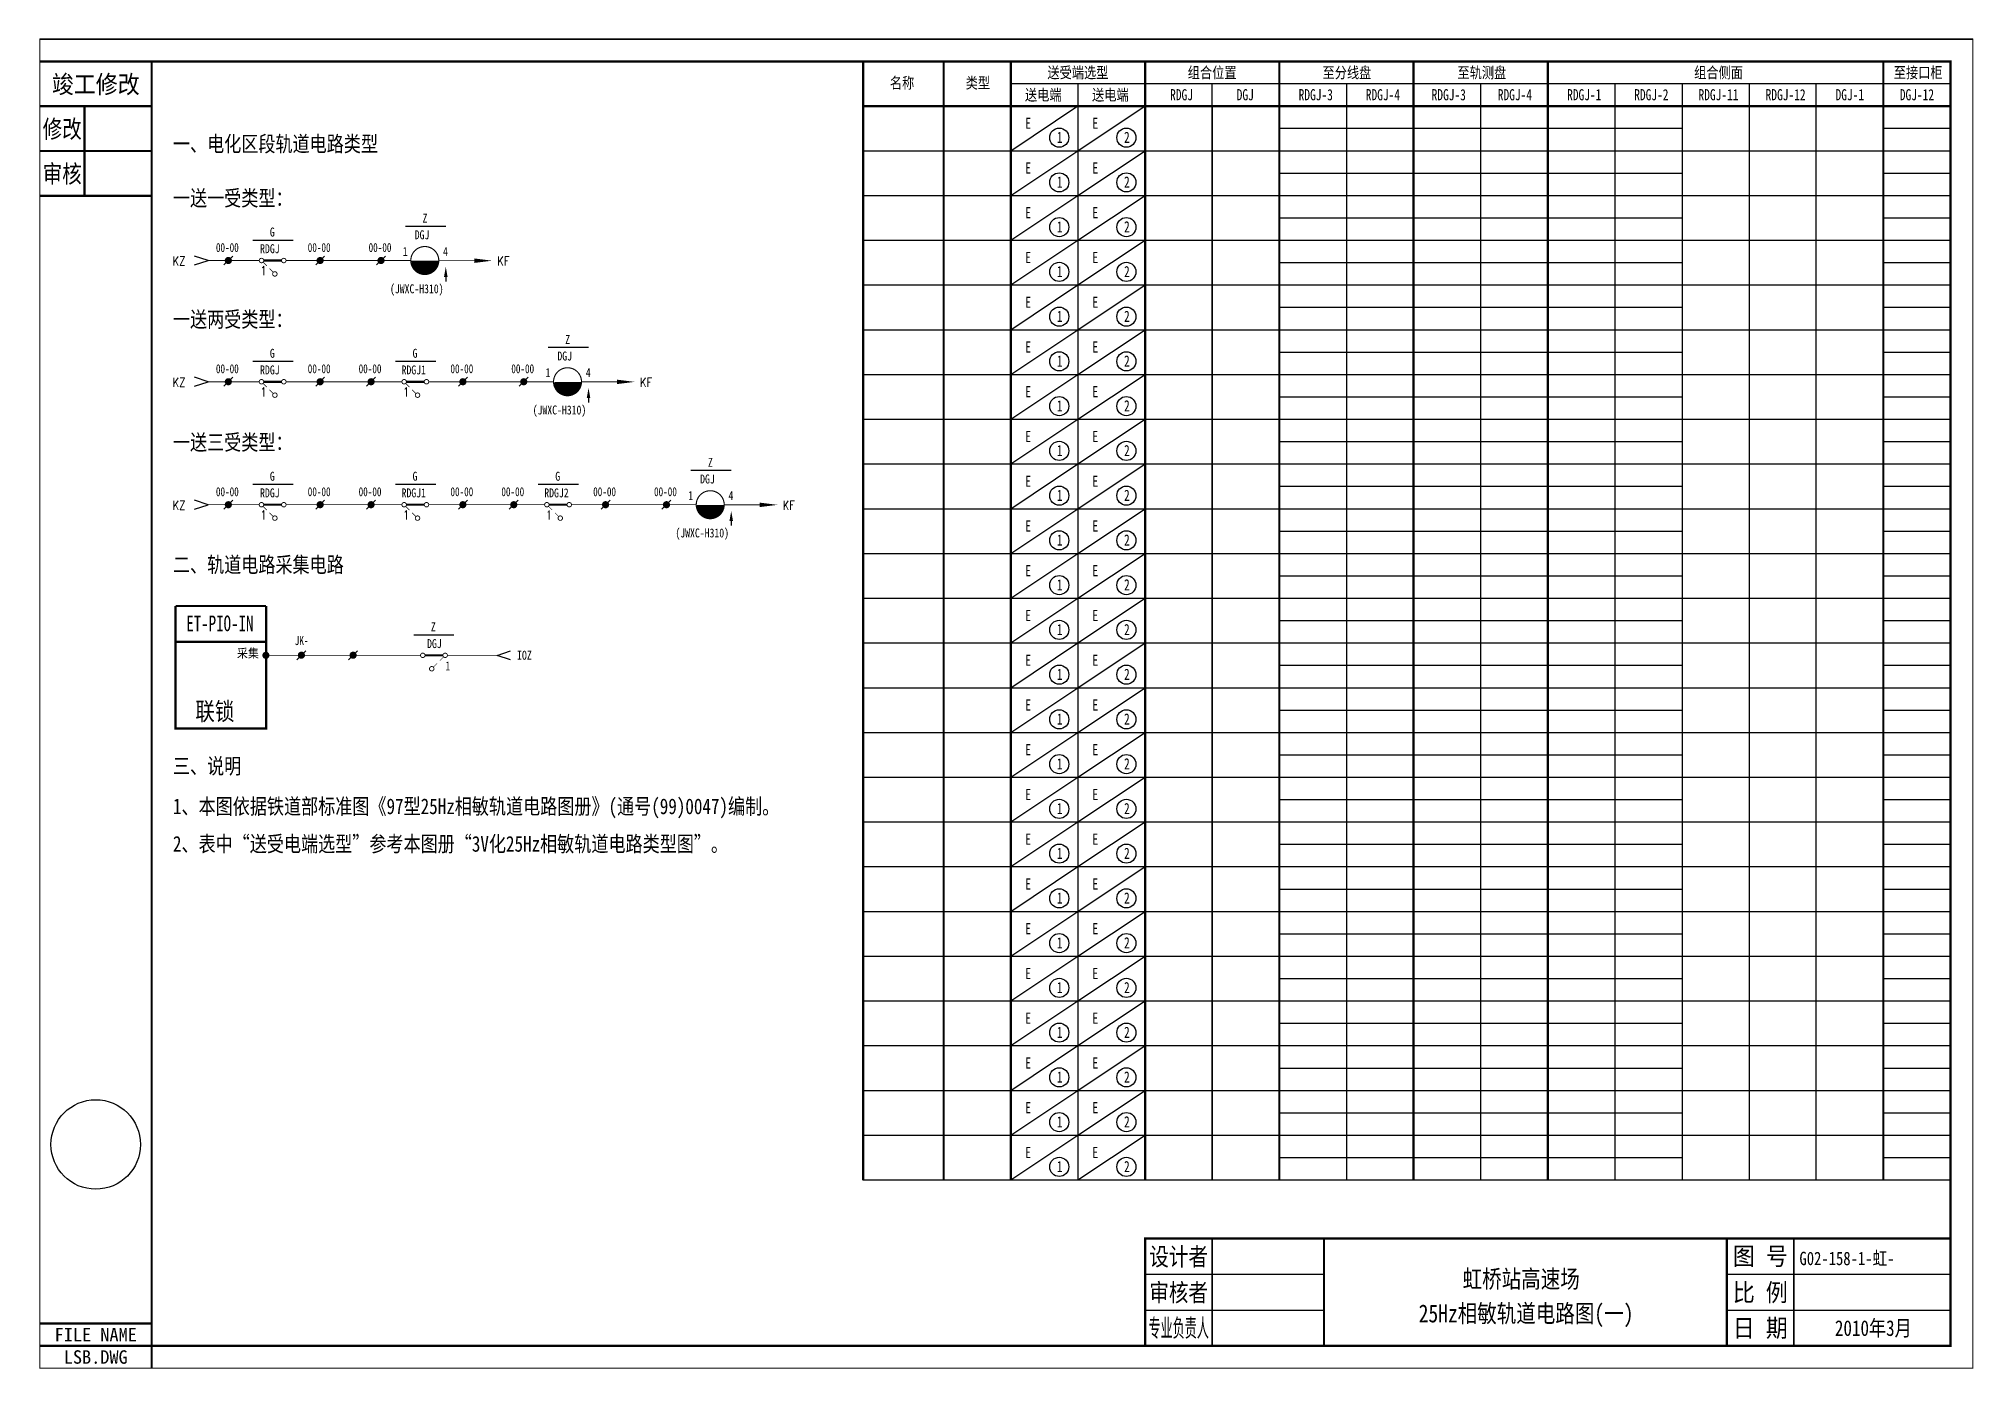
# Model space of a CAD drawing. Header units: millimetres. Extents: x -184 to 248, y -282 to 15.
import ezdxf
from ezdxf.enums import TextEntityAlignment as Align

# ---------------------------------------------------------------- set-up
doc = ezdxf.new("R2010")
doc.units = ezdxf.units.MM
doc.linetypes.add('DASHED', pattern=[0.75, 0.5, -0.25])
doc.layers.add('define', color=7, linetype='Continuous')
doc.layers.add('TIE', color=7, linetype='Continuous')
doc.styles.add('CHINESE', font='SimSun.ttf', dxfattribs={"width": 0.9})
doc.styles.add('ITALICC', font='txt', dxfattribs={"width": 0.75})
doc.styles.add('ST', font='SimSun.ttf')
doc.styles.add('TB', font='TXT', dxfattribs={"width": 0.8, "bigfont": 'HZTXT'})

# ---------------------------------------------------------------- blocks, each defined once
blk = doc.blocks.new('W21')
blk.add_line((-1, -1), (1, 1))
at = {"const_width": 0.8}
blk.add_lwpolyline([(-0.4, 0, 1), (0.4, 0, 1)], format="xyb", close=True, dxfattribs=at)
blk = doc.blocks.new('W22')
at = {"const_width": 0.8}
blk.add_lwpolyline([(-0.4, 0, 1), (0.4, 0, 1)], format="xyb", close=True, dxfattribs=at)
blk = doc.blocks.new('114')
at = {"const_width": 0.2}
for points in [[(1, 0, -1), (0, 0, -1)], [(6, 0, -1), (5, 0, -1)], [(4, -3, -1), (3, -3, -1)]]:
    blk.add_lwpolyline(points, format="xyb", close=True, dxfattribs=at)
for points, const_width in [([(5, 0), (1, 0)], 0.5), ([(0.85, -0.35), (1.7, -1.2)], 0.15), ([(2.3, -1.8), (3.15, -2.65)], 0.15)]:
    blk.add_lwpolyline(points, dxfattribs=dict(const_width=const_width))
blk.add_lwpolyline([(5.5, -4.5, 0, 0, 0), (5.5, -3.5, 0.8, 0, 0), (5.5, -1.3, 0, 0, 0)], format="xyseb")
at = {"width": 0.8}
for tag, p in [('RELAY', (3, 2.2)), ('0', (0, -2))]:
    blk.add_attdef(tag, text='', height=2, dxfattribs=at).set_placement(p, align=Align.MIDDLE)
blk = doc.blocks.new('W54')
for p, q in [((0, 0), (3, 1)), ((3, -1), (0, 0))]:
    blk.add_line(p, q)
blk = doc.blocks.new('W56')
blk.add_lwpolyline([(-4, 0, 0, 1, 0), (0, 0, 1, 1, 0)], format="xyseb")
blk = doc.blocks.new('W53')
blk.add_line((0, 1), (0, 0))
blk.add_lwpolyline([(0, 3.25, 0, 0.8, 0), (0, 1, 0.8, 0.8, 0)], format="xyseb")
blk = doc.blocks.new('BZTB')
at = {"color": 7}
for p, q in [((0.23, 16), (40.23, 16)), ((130.23, 16), (180.23, 16)), ((0.23, 8), (40.23, 8)), ((130.23, 8), (180.23, 8))]:
    blk.add_line(p, q, dxfattribs=at)
at = {"color": 7, "const_width": 0.5}
blk.add_lwpolyline([(0.23, 0), (180.23, 0), (180.23, 24), (0.23, 24)], close=True, dxfattribs=at)
at = {"color": 7}
for points, const_width in [([(15.23, 24), (15.23, 0)], 0.4), ([(40.23, 24), (40.23, 0)], 0.5), ([(130.23, 24), (130.23, 0)], 0.5), ([(145.23, 24), (145.23, 0)], 0.4)]:
    blk.add_lwpolyline(points, dxfattribs=dict(at, const_width=const_width))
at = {"color": 7, "style": 'CHINESE'}
for s, width, p in [('设计者', 0.8, (7.73, 20)), ('图 号', 0.9, (137.73, 20)), ('审核者', 0.8, (7.73, 12)), ('比 例', 0.9, (137.73, 12)), ('日 期', 0.9, (137.73, 4))]:
    blk.add_text(s, height=4, dxfattribs=dict(at, width=width)).set_placement(p, align=Align.MIDDLE)
at = {"color": 7, "style": 'CHINESE', "width": 0.478723}
blk.add_text('专业负责人', height=4, dxfattribs=at).set_placement((1, 2), (14.5, 2), align=Align.FIT)

msp = doc.modelspace()

# ---------------------------------------------------------------- linework, layer by layer
for p, q in [((-184, 15), (248, 15)), ((-184, 15), (248, 15)), ((243, 5), (33, 5)), ((243, 5), (243, -240)), ((243, 0), (33, 0)), ((48, 0), (33, -10)), ((63, 0), (48, -10)), ((243, -5), (228, -5)), ((48, -10), (33, -20)), ((63, -10), (48, -20)), ((243, -15), (228, -15)), ((48, -20), (33, -30)), ((63, -20), (48, -30)), ((243, -25), (228, -25)), ((48, -30), (33, -40)), ((63, -30), (48, -40)), ((243, -35), (228, -35)), ((48, -40), (33, -50)), ((63, -40), (48, -50)), ((243, -45), (228, -45)), ((48, -50), (33, -60)), ((63, -50), (48, -60)), ((243, -55), (228, -55)), ((48, -60), (33, -70)), ((63, -60), (48, -70)), ((243, -65), (228, -65)), ((48, -70), (33, -80)), ((63, -70), (48, -80)), ((243, -75), (228, -75)), ((48, -80), (33, -90)), ((63, -80), (48, -90)), ((243, -85), (228, -85)), ((48, -90), (33, -100)), ((63, -90), (48, -100)), ((243, -95), (228, -95)), ((48, -100), (33, -110)), ((63, -100), (48, -110)), ((243, -105), (228, -105)), ((48, -110), (33, -120)), ((63, -110), (48, -120)), ((243, -115), (228, -115)), ((48, -120), (33, -130)), ((63, -120), (48, -130)), ((243, -125), (228, -125)), ((48, -130), (33, -140)), ((63, -130), (48, -140)), ((243, -135), (228, -135)), ((48, -140), (33, -150)), ((63, -140), (48, -150)), ((243, -145), (228, -145)), ((48, -150), (33, -160)), ((63, -150), (48, -160)), ((243, -155), (228, -155)), ((48, -160), (33, -170)), ((63, -160), (48, -170)), ((243, -165), (228, -165)), ((48, -170), (33, -180)), ((63, -170), (48, -180)), ((243, -175), (228, -175)), ((48, -180), (33, -190)), ((63, -180), (48, -190)), ((243, -185), (228, -185)), ((48, -190), (33, -200)), ((63, -190), (48, -200)), ((243, -195), (228, -195)), ((48, -200), (33, -210)), ((63, -200), (48, -210)), ((243, -205), (228, -205)), ((48, -210), (33, -220)), ((63, -210), (48, -220)), ((243, -215), (228, -215)), ((48, -220), (33, -230)), ((63, -220), (48, -230)), ((243, -225), (228, -225)), ((48, -230), (33, -240)), ((63, -230), (48, -240)), ((243, -235), (228, -235))]:
    msp.add_line(p, q)
at = {"color": 7}
for p, q in [((-184, 15), (248, 15)), ((248, 15), (-184, 15)), ((-136.41, -29.89), (-127.41, -29.89)), ((-102.29, -26.77), (-93.29, -26.77)), ((-70.39, -53.86), (-61.39, -53.86)), ((-136.41, -56.97), (-127.41, -56.97)), ((-104.52, -56.97), (-95.52, -56.97)), ((-38.5, -81.34), (-29.5, -81.34)), ((-136.41, -84.45), (-127.41, -84.45)), ((-104.52, -84.45), (-95.52, -84.45)), ((-72.62, -84.45), (-63.62, -84.45)), ((-100.44, -118.13), (-91.44, -118.13))]:
    msp.add_line(p, q, dxfattribs=at)
at = {"color": 0}
for p, q in [((243, 10), (0.27, 10)), ((18, -240), (18, 10)), ((33, -240), (33, 10)), ((33, -240), (33, 10)), ((63, 10), (63, 5)), ((93, 5), (93, 10)), ((123, 10), (123, 5)), ((153, 10), (153, 5)), ((228, 10), (228, -240)), ((48, 5), (48, -240)), ((48, 5), (48, 5)), ((78, -240), (78, 5)), ((78, 5), (78, 5)), ((78, 5), (78, 5)), ((93, 5), (93, 5)), ((108, 5), (108, -240)), ((108, 5), (108, 5)), ((138, 5), (138, -240)), ((168, 5), (168, -240)), ((183, 5), (183, -240)), ((198, 5), (198, -240)), ((198, 5), (198, 5)), ((213, -240), (213, 5)), ((213, 5), (213, 5)), ((228, -240), (228, 5)), ((243, 5), (243, 5)), ((243, 5), (243, 5)), ((243, 0), (33, 0)), ((78, 0), (78, -240)), ((243, 0), (243, -240)), ((243, 0), (243, -240)), ((183, -5), (93, -5)), ((243, -10), (0, -10)), ((183, -15), (93, -15)), ((243, -20), (0, -20)), ((183, -25), (93, -25)), ((243, -30), (0, -30)), ((183, -35), (93, -35)), ((243, -40), (0, -40)), ((183, -45), (93, -45)), ((243, -50), (0, -50)), ((183, -55), (93, -55)), ((243, -60), (0, -60)), ((183, -65), (93, -65)), ((243, -70), (0, -70)), ((183, -75), (93, -75)), ((243, -80), (0, -80)), ((183, -85), (93, -85)), ((243, -90), (0, -90)), ((183, -95), (93, -95)), ((243, -100), (0, -100)), ((183, -105), (93, -105)), ((243, -110), (0, -110)), ((183, -115), (93, -115)), ((243, -120), (0, -120)), ((183, -125), (93, -125)), ((243, -130), (0, -130)), ((183, -135), (93, -135)), ((243, -140), (0, -140)), ((183, -145), (93, -145)), ((243, -150), (0, -150)), ((183, -155), (93, -155)), ((243, -160), (0, -160)), ((183, -165), (93, -165)), ((243, -170), (0, -170)), ((183, -175), (93, -175)), ((243, -180), (0, -180)), ((183, -185), (93, -185)), ((243, -190), (0, -190)), ((183, -195), (93, -195)), ((243, -200), (0, -200)), ((183, -205), (93, -205)), ((243, -210), (0, -210)), ((183, -215), (93, -215)), ((243, -220), (0, -220)), ((183, -225), (93, -225)), ((243, -230), (0, -230)), ((183, -235), (93, -235)), ((243, -240), (0, -240))]:
    msp.add_line(p, q, dxfattribs=at)
at = {"const_width": 0.2}
msp.add_lwpolyline([(-184, -282), (248, -282), (248, 15), (-184, 15)], close=True, dxfattribs=at)
for points in [[(-184, 10, 0.5, 0.5, 0), (-159, 10, 0.5, 0.5, 0)], [(-184, 0, 0.5, 0.5, 0), (-159, 0, 0.5, 0.5, 0)], [(-174, -20, 0.5, 0.5, 0), (-174, 0, 0.5, 0.5, 0)], [(-184, -10, 0.5, 0.5, 0), (-159, -10, 0.5, 0.5, 0)], [(-184, -20, 0.5, 0.5, 0), (-159, -20, 0.5, 0.5, 0)], [(-184, -272, 0.5, 0.5, 0), (-159, -272, 0.5, 0.5, 0)]]:
    msp.add_lwpolyline(points, format="xyseb")
msp.add_lwpolyline([(-159, -277, 0.5, 0.5, 0), (243, -277, 0.5, 0.5, 0), (243, 10, 0.5, 0.5, 0), (-159, 10, 0.5, 0.5, 0)], format="xyseb", close=True)
at = {"const_width": 0.5}
for points in [[(0, 10), (0, -240)], [(-159, -282), (-159, -277), (-184, -277)]]:
    msp.add_lwpolyline(points, dxfattribs=at)
at = {"color": 0}
for points, const_width in [([(18, 10), (18, -240)], 0.5), ([(33, 10), (33, -240)], 0.5), ([(63, 10), (63, -240)], 0.5), ([(93, -240), (93, 10)], 0.5), ([(123, 10), (123, -240)], 0.5), ([(153, 10), (153, -240)], 0.5), ([(228, 10), (228, -240)], 0.5), ([(243, 10), (243, -240)], 0.5), ([(0, 0), (243, 0)], 0.5), ([(-153.66, -111.67), (-153.66, -139.05), (-133.44, -139.05), (-133.44, -111.67)], 0.5), ([(-98.91, -122.7), (-133.44, -122.7)], 0.2), ([(-81.82, -122.7), (-92.91, -122.7)], 0.2)]:
    msp.add_lwpolyline(points, dxfattribs=dict(at, const_width=const_width))
at = {"color": 7, "const_width": 0.2}
for points in [[(-134.97, -34.47), (-146.58, -34.47)], [(-114.68, -34.47), (-128.97, -34.47)], [(-101.09, -34.47), (-114.68, -34.47)], [(-83.92, -34.51), (-94.84, -34.51)], [(-134.97, -61.56), (-146.58, -61.56)], [(-114.68, -61.56), (-128.91, -61.56)], [(-103.08, -61.56), (-114.68, -61.56)], [(-82.79, -61.56), (-97.13, -61.56)], [(-69.19, -61.56), (-82.79, -61.56)], [(-52.03, -61.59), (-62.94, -61.59)], [(-134.97, -89.04), (-146.58, -89.04)], [(-114.68, -89.04), (-128.9, -89.04)], [(-103.08, -89.04), (-114.68, -89.04)], [(-82.79, -89.04), (-97.1, -89.04)], [(-71.18, -89.04), (-82.79, -89.04)], [(-50.89, -89.04), (-65.22, -89.04)], [(-37.3, -89.04), (-50.89, -89.04)], [(-20.13, -89.07), (-31.05, -89.07)]]:
    msp.add_lwpolyline(points, dxfattribs=at)
at = {"const_width": 0.25}
for points in [[(-101.09, -34.47, 1), (-94.84, -34.47, 1)], [(-69.19, -61.56, 1), (-62.94, -61.56, 1)], [(-37.3, -89.04, 1), (-31.05, -89.04, 1)]]:
    msp.add_lwpolyline(points, format="xyb", close=True, dxfattribs=at)
at = {"const_width": 3}
for points in [[(-99.45, -34.52, 1), (-96.45, -34.52)], [(-67.55, -61.61, 1), (-64.55, -61.61)], [(-35.66, -89.09, 1), (-32.66, -89.09)]]:
    msp.add_lwpolyline(points, format="xyb", dxfattribs=at)
at = {"color": 0}
for points in [[(-153.66, -111.67, 0.5, 0.5, 0), (-133.44, -111.67, 0.5, 0.5, 0)], [(-153.66, -119.67, 0.5, 0.5, 0), (-133.44, -119.67, 0.5, 0.5, 0)]]:
    msp.add_lwpolyline(points, format="xyseb", dxfattribs=at)
for centre in [(43.83, -7.01), (58.83, -7.01), (43.83, -17.01), (58.83, -17.01), (43.83, -27.01), (58.83, -27.01), (43.83, -37.01), (58.83, -37.01), (43.83, -47.01), (58.83, -47.01), (43.83, -57.01), (58.83, -57.01), (43.83, -67.01), (58.83, -67.01), (43.83, -77.01), (58.83, -77.01), (43.83, -87.01), (58.83, -87.01), (43.83, -97.01), (58.83, -97.01), (43.83, -107.01), (58.83, -107.01), (43.83, -117.01), (58.83, -117.01), (43.83, -127.01), (58.83, -127.01), (43.83, -137.01), (58.83, -137.01), (43.83, -147.01), (58.83, -147.01), (43.83, -157.01), (58.83, -157.01), (43.83, -167.01), (58.83, -167.01), (43.83, -177.01), (58.83, -177.01), (43.83, -187.01), (58.83, -187.01), (43.83, -197.01), (58.83, -197.01), (43.83, -207.01), (58.83, -207.01), (43.83, -217.01), (58.83, -217.01), (43.83, -227.01), (58.83, -227.01), (43.83, -237.01), (58.83, -237.01)]:
    msp.add_circle(centre, 2.14, dxfattribs=at)
at = {"color": 7}
msp.add_circle((-171.5, -232), 10, dxfattribs=at)

# ---------------------------------------------------------------- block references
at = {"color": 7, "xscale": -1}
for name, p in [('W54', (-146.41, -34.47)), ('W56', (-86.92, -34.51)), ('W53', (-93.27, -39.13)), ('W54', (-146.41, -61.56)), ('W53', (-61.37, -66.22)), ('W56', (-55.03, -61.59)), ('W54', (-146.41, -89.04)), ('W53', (-29.48, -93.7)), ('W56', (-23.13, -89.07))]:
    msp.add_blockref(name, p, dxfattribs=at)
at = {"color": 7}
for p in [(-141.87, -34.47), (-121.35, -34.47), (-107.75, -34.47), (-141.87, -61.56), (-121.35, -61.56), (-109.97, -61.56), (-89.45, -61.56), (-75.85, -61.56), (-141.87, -89.04), (-121.35, -89.04), (-109.97, -89.04), (-89.45, -89.04), (-78.08, -89.04), (-57.56, -89.04), (-43.96, -89.04)]:
    msp.add_blockref('W21', p, dxfattribs=at)
for name, p in [('114', (-134.97, -34.47)), ('114', (-134.97, -61.56)), ('114', (-103.08, -61.56)), ('114', (-134.97, -89.04)), ('114', (-103.08, -89.04)), ('114', (-71.18, -89.04)), ('BZTB', (62.77, -277))]:
    msp.add_blockref(name, p)
at = {"color": 0}
for name, p in [('W22', (-133.47, -122.7)), ('W21', (-125.54, -122.67)), ('W21', (-113.98, -122.67))]:
    msp.add_blockref(name, p, dxfattribs=at)
at = {"xscale": -1}
msp.add_blockref('114', (-92.91, -122.7), dxfattribs=at)
at = {"color": 0, "linetype": 'DASHED'}
msp.add_blockref('W54', (-81.82, -122.7), dxfattribs=at)

# ---------------------------------------------------------------- texts
at = {"color": 7}
for s, height, style, width, p in [('送受端选型', 2.5, 'CHINESE', 0.8, (48, 7.58)), ('组合位置', 2.5, 'CHINESE', 0.8, (78, 7.58)), ('至分线盘', 2.5, 'CHINESE', 0.8, (108.12, 7.58)), ('至轨测盘', 2.5, 'CHINESE', 0.8, (138.27, 7.58)), ('组合侧面', 2.5, 'CHINESE', 0.8, (191.17, 7.58)), ('至接口柜', 2.5, 'CHINESE', 0.8, (235.78, 7.58)), ('竣工修改', 4, 'CHINESE', 0.9, (-171.5, 5)), ('名称', 2.5, 'CHINESE', 0.8, (8.69, 5.27)), ('类型', 2.5, 'CHINESE', 0.8, (25.65, 5.27)), ('送电端', 2.5, 'CHINESE', 0.8, (40.25, 2.58)), ('送电端', 2.5, 'CHINESE', 0.8, (55.25, 2.58)), ('RDGJ', 2.5, 'ITALICC', 0.75, (71.15, 2.58)), ('DGJ', 2.5, 'ITALICC', 0.75, (85.39, 2.58)), ('RDGJ-3', 2.5, 'ITALICC', 0.75, (101.15, 2.58)), ('RDGJ-4', 2.5, 'ITALICC', 0.75, (116.15, 2.58)), ('RDGJ-3', 2.5, 'ITALICC', 0.75, (130.87, 2.58)), ('RDGJ-4', 2.5, 'ITALICC', 0.75, (145.65, 2.58)), ('RDGJ-1', 2.5, 'ITALICC', 0.75, (161.15, 2.58)), ('RDGJ-2', 2.5, 'ITALICC', 0.75, (176.15, 2.58)), ('RDGJ-11', 2.5, 'ITALICC', 0.75, (191.15, 2.58)), ('RDGJ-12', 2.5, 'ITALICC', 0.75, (206.15, 2.58)), ('DGJ-1', 2.5, 'ITALICC', 0.75, (220.5, 2.58)), ('DGJ-12', 2.5, 'ITALICC', 0.75, (235.5, 2.58)), ('修改', 4, 'CHINESE', 0.8, (-179, -5)), ('审核', 4, 'CHINESE', 0.8, (-179, -15))]:
    msp.add_text(s, height=height, dxfattribs=dict(at, style=style, width=width)).set_placement(p, align=Align.MIDDLE)
for s, height, style, width, p in [('E', 2.5, 'ITALICC', 0.75, (36.24, -5.04)), ('E', 2.5, 'ITALICC', 0.75, (51.24, -5.04)), ('一、电化区段轨道电路类型', 3.5, 'CHINESE', 0.8, (-154.25, -10.15)), ('E', 2.5, 'ITALICC', 0.75, (36.24, -15.04)), ('E', 2.5, 'ITALICC', 0.75, (51.24, -15.04)), ('一送一受类型：', 3.5, 'CHINESE', 0.8, (-154.25, -22.27)), ('E', 2.5, 'ITALICC', 0.75, (36.24, -25.04)), ('E', 2.5, 'ITALICC', 0.75, (51.24, -25.04)), ('KZ', 2, 'TB', 0.8, (-154.29, -35.58)), ('KF', 2, 'TB', 0.8, (-81.75, -35.58)), ('E', 2.5, 'ITALICC', 0.75, (36.24, -35.04)), ('E', 2.5, 'ITALICC', 0.75, (51.24, -35.04)), ('1', 2, 'TB', 0.8, (-134.69, -37.75)), ('E', 2.5, 'ITALICC', 0.75, (36.24, -45.04)), ('E', 2.5, 'ITALICC', 0.75, (51.24, -45.04)), ('一送两受类型：', 3.5, 'CHINESE', 0.8, (-154.25, -49.36)), ('E', 2.5, 'ITALICC', 0.75, (36.24, -55.04)), ('E', 2.5, 'ITALICC', 0.75, (51.24, -55.04)), ('KZ', 2, 'TB', 0.8, (-154.29, -62.67)), ('1', 2, 'TB', 0.8, (-134.69, -64.84)), ('1', 2, 'TB', 0.8, (-102.8, -64.84)), ('KF', 2, 'TB', 0.8, (-49.86, -62.67)), ('E', 2.5, 'ITALICC', 0.75, (36.24, -65.04)), ('E', 2.5, 'ITALICC', 0.75, (51.24, -65.04)), ('一送三受类型：', 3.5, 'CHINESE', 0.8, (-154.25, -76.84)), ('E', 2.5, 'ITALICC', 0.75, (36.24, -75.04)), ('E', 2.5, 'ITALICC', 0.75, (51.24, -75.04)), ('E', 2.5, 'ITALICC', 0.75, (36.24, -85.04)), ('E', 2.5, 'ITALICC', 0.75, (51.24, -85.04)), ('KZ', 2, 'TB', 0.8, (-154.29, -90.15)), ('1', 2, 'TB', 0.8, (-134.69, -92.32)), ('1', 2, 'TB', 0.8, (-102.8, -92.32)), ('1', 2, 'TB', 0.8, (-70.9, -92.32)), ('KF', 2, 'TB', 0.8, (-17.96, -90.15)), ('E', 2.5, 'ITALICC', 0.75, (36.24, -95.04)), ('E', 2.5, 'ITALICC', 0.75, (51.24, -95.04)), ('二、轨道电路采集电路', 3.5, 'CHINESE', 0.8, (-154.25, -104.19)), ('E', 2.5, 'ITALICC', 0.75, (36.24, -105.04)), ('E', 2.5, 'ITALICC', 0.75, (51.24, -105.04)), ('ET-PIO-IN', 3.5, 'CHINESE', 0.7, (-151.26, -117.31)), ('E', 2.5, 'ITALICC', 0.75, (36.24, -115.04)), ('E', 2.5, 'ITALICC', 0.75, (51.24, -115.04)), ('E', 2.5, 'ITALICC', 0.75, (36.24, -125.04)), ('E', 2.5, 'ITALICC', 0.75, (51.24, -125.04)), ('联锁', 4, 'CHINESE', 0.8, (-149.25, -137.2)), ('E', 2.5, 'ITALICC', 0.75, (36.24, -135.04)), ('E', 2.5, 'ITALICC', 0.75, (51.24, -135.04)), ('E', 2.5, 'ITALICC', 0.75, (36.24, -145.04)), ('E', 2.5, 'ITALICC', 0.75, (51.24, -145.04)), ('三、说明', 3.5, 'CHINESE', 0.8, (-154.25, -149.19)), ('1、本图依据铁道部标准图《97型25Hz相敏轨道电路图册》(通号(99)0047)编制。', 3.5, 'CHINESE', 0.8, (-154.25, -158.19)), ('E', 2.5, 'ITALICC', 0.75, (36.24, -155.04)), ('E', 2.5, 'ITALICC', 0.75, (51.24, -155.04)), ('2、表中“送受电端选型”参考本图册“3V化25Hz相敏轨道电路类型图”。', 3.5, 'CHINESE', 0.8, (-154.25, -166.58)), ('E', 2.5, 'ITALICC', 0.75, (36.24, -165.04)), ('E', 2.5, 'ITALICC', 0.75, (51.24, -165.04)), ('E', 2.5, 'ITALICC', 0.75, (36.24, -175.04)), ('E', 2.5, 'ITALICC', 0.75, (51.24, -175.04)), ('E', 2.5, 'ITALICC', 0.75, (36.24, -185.04)), ('E', 2.5, 'ITALICC', 0.75, (51.24, -185.04)), ('E', 2.5, 'ITALICC', 0.75, (36.24, -195.04)), ('E', 2.5, 'ITALICC', 0.75, (51.24, -195.04)), ('E', 2.5, 'ITALICC', 0.75, (36.24, -205.04)), ('E', 2.5, 'ITALICC', 0.75, (51.24, -205.04)), ('E', 2.5, 'ITALICC', 0.75, (36.24, -215.04)), ('E', 2.5, 'ITALICC', 0.75, (51.24, -215.04)), ('E', 2.5, 'ITALICC', 0.75, (36.24, -225.04)), ('E', 2.5, 'ITALICC', 0.75, (51.24, -225.04)), ('E', 2.5, 'ITALICC', 0.75, (36.24, -235.04)), ('E', 2.5, 'ITALICC', 0.75, (51.24, -235.04))]:
    msp.add_text(s, height=height, dxfattribs=dict(at, style=style, width=width)).set_placement(p)
for s, height, style, width, p in [('1', 2.5, 'ITALICC', 0.75, (43.94, -8.19)), ('2', 2.5, 'ITALICC', 0.75, (58.94, -8.19)), ('1', 2.5, 'ITALICC', 0.75, (43.94, -18.19)), ('2', 2.5, 'ITALICC', 0.75, (58.94, -18.19)), ('1', 2.5, 'ITALICC', 0.75, (43.94, -28.19)), ('2', 2.5, 'ITALICC', 0.75, (58.94, -28.19)), ('1', 2.5, 'ITALICC', 0.75, (43.94, -38.19)), ('2', 2.5, 'ITALICC', 0.75, (58.94, -38.19)), ('1', 2.5, 'ITALICC', 0.75, (43.94, -48.19)), ('2', 2.5, 'ITALICC', 0.75, (58.94, -48.19)), ('1', 2.5, 'ITALICC', 0.75, (43.94, -58.19)), ('2', 2.5, 'ITALICC', 0.75, (58.94, -58.19)), ('1', 2.5, 'ITALICC', 0.75, (43.94, -68.19)), ('2', 2.5, 'ITALICC', 0.75, (58.94, -68.19)), ('1', 2.5, 'ITALICC', 0.75, (43.94, -78.19)), ('2', 2.5, 'ITALICC', 0.75, (58.94, -78.19)), ('1', 2.5, 'ITALICC', 0.75, (43.94, -88.19)), ('2', 2.5, 'ITALICC', 0.75, (58.94, -88.19)), ('1', 2.5, 'ITALICC', 0.75, (43.94, -98.19)), ('2', 2.5, 'ITALICC', 0.75, (58.94, -98.19)), ('1', 2.5, 'ITALICC', 0.75, (43.94, -108.19)), ('2', 2.5, 'ITALICC', 0.75, (58.94, -108.19)), ('1', 2.5, 'ITALICC', 0.75, (43.94, -118.19)), ('2', 2.5, 'ITALICC', 0.75, (58.94, -118.19)), ('采集', 2, 'CHINESE', 0.9, (-137.49, -123.23)), ('1', 2.5, 'ITALICC', 0.75, (43.94, -128.19)), ('2', 2.5, 'ITALICC', 0.75, (58.94, -128.19)), ('1', 2.5, 'ITALICC', 0.75, (43.94, -138.19)), ('2', 2.5, 'ITALICC', 0.75, (58.94, -138.19)), ('1', 2.5, 'ITALICC', 0.75, (43.94, -148.19)), ('2', 2.5, 'ITALICC', 0.75, (58.94, -148.19)), ('1', 2.5, 'ITALICC', 0.75, (43.94, -158.19)), ('2', 2.5, 'ITALICC', 0.75, (58.94, -158.19)), ('1', 2.5, 'ITALICC', 0.75, (43.94, -168.19)), ('2', 2.5, 'ITALICC', 0.75, (58.94, -168.19)), ('1', 2.5, 'ITALICC', 0.75, (43.94, -178.19)), ('2', 2.5, 'ITALICC', 0.75, (58.94, -178.19)), ('1', 2.5, 'ITALICC', 0.75, (43.94, -188.19)), ('2', 2.5, 'ITALICC', 0.75, (58.94, -188.19)), ('1', 2.5, 'ITALICC', 0.75, (43.94, -198.19)), ('2', 2.5, 'ITALICC', 0.75, (58.94, -198.19)), ('1', 2.5, 'ITALICC', 0.75, (43.94, -208.19)), ('2', 2.5, 'ITALICC', 0.75, (58.94, -208.19)), ('1', 2.5, 'ITALICC', 0.75, (43.94, -218.19)), ('2', 2.5, 'ITALICC', 0.75, (58.94, -218.19)), ('1', 2.5, 'ITALICC', 0.75, (43.94, -228.19)), ('2', 2.5, 'ITALICC', 0.75, (58.94, -228.19)), ('1', 2.5, 'ITALICC', 0.75, (43.94, -238.19)), ('2', 2.5, 'ITALICC', 0.75, (58.94, -238.19))]:
    msp.add_text(s, height=height, dxfattribs=dict(at, style=style, width=width)).set_placement(p, align=Align.CENTER)
for s, width, p in [('Z', 0.8, (-97.92, -25)), ('G', 0.8, (-132.05, -28.11)), ('00-00', 0.75, (-142.09, -31.58)), ('00-00', 0.75, (-121.57, -31.58)), ('00-00', 0.75, (-107.97, -31.58)), ('Z', 0.8, (-66.03, -52.09)), ('G', 0.8, (-132.05, -55.2)), ('G', 0.8, (-100.15, -55.2)), ('00-00', 0.75, (-142.09, -58.67)), ('00-00', 0.75, (-121.57, -58.67)), ('00-00', 0.75, (-110.2, -58.67)), ('00-00', 0.75, (-89.68, -58.67)), ('00-00', 0.75, (-76.08, -58.67)), ('G', 0.8, (-132.05, -82.68)), ('G', 0.8, (-100.15, -82.68)), ('G', 0.8, (-68.26, -82.68)), ('Z', 0.8, (-34.13, -79.57)), ('00-00', 0.75, (-142.09, -86.15)), ('00-00', 0.75, (-89.68, -86.15)), ('00-00', 0.75, (-78.3, -86.15)), ('00-00', 0.75, (-57.78, -86.15)), ('00-00', 0.75, (-44.18, -86.15)), ('Z', 0.8, (-96.07, -116.35))]:
    msp.add_text(s, height=2, dxfattribs=dict(at, width=width)).set_placement(p, align=Align.MIDDLE)
for s, width, p in [('DGJ', 0.8, (-100.22, -29.72)), ('RDGJ', 0.8, (-134.77, -32.83)), ('(JWXC-H310)', 0.8, (-105.74, -41.79)), ('DGJ', 0.8, (-68.33, -56.81)), ('RDGJ', 0.8, (-134.77, -59.92)), ('RDGJ1', 0.8, (-103.15, -59.92)), ('(JWXC-H310)', 0.8, (-73.85, -68.87)), ('RDGJ', 0.8, (-134.77, -87.4)), ('RDGJ1', 0.8, (-103.15, -87.4)), ('RDGJ2', 0.8, (-71.26, -87.4)), ('DGJ', 0.8, (-36.43, -84.29)), ('(JWXC-H310)', 0.8, (-41.95, -96.35)), ('JK-', 0.75, (-127.02, -120.4))]:
    msp.add_text(s, height=2, dxfattribs=dict(at, width=width)).set_placement(p)
at = {"color": 7, "width": 0.8}
for s, p in [('1', (-102.34, -33.45)), ('4', (-93.34, -33.45)), ('1', (-70.44, -60.53)), ('4', (-61.44, -60.53)), ('1', (-38.55, -88.01)), ('4', (-29.55, -88.01)), ('DGJ', (-95.82, -121.08)), ('1', (-92.82, -126.08))]:
    msp.add_text(s, height=2, dxfattribs=at).set_placement(p, align=Align.CENTER)
msp.add_text('IOZ', height=2, dxfattribs=at).set_placement((-77.33, -122.69), align=Align.MIDDLE_LEFT)
at = {"color": 7, "style": 'CHINESE'}
for s, p in [('FILE NAME', (-171.5, -274.5)), ('LSB.DWG', (-171.5, -279.5))]:
    msp.add_text(s, height=3, dxfattribs=at).set_placement(p, align=Align.MIDDLE)
at = {"layer": 'define', "color": 2, "style": 'ST', "width": 0.8}
msp.add_text('G02-158-1-虹-', height=3, dxfattribs=at).set_placement((209.25, -258.97))
at = {"layer": 'define', "color": 2, "width": 0.8}
for s, height, style, p in [('虹桥站高速场', 4, 'CHINESE', (147.06, -261.99, 0)), (' 25Hz相敏轨道电路图(一)', 4, 'CHINESE', (147.06, -269.99, 0)), ('2010年3月', 3.5, 'ST', (225.75, -272.97))]:
    msp.add_text(s, height=height, dxfattribs=dict(at, style=style)).set_placement(p, align=Align.MIDDLE)
at = {"layer": 'TIE', "color": 7, "width": 0.75}
for p in [(-121.57, -86.15), (-110.2, -86.15)]:
    msp.add_text('00-00', height=2, dxfattribs=at).set_placement(p, align=Align.MIDDLE)

doc.saveas('drawing.dxf')
